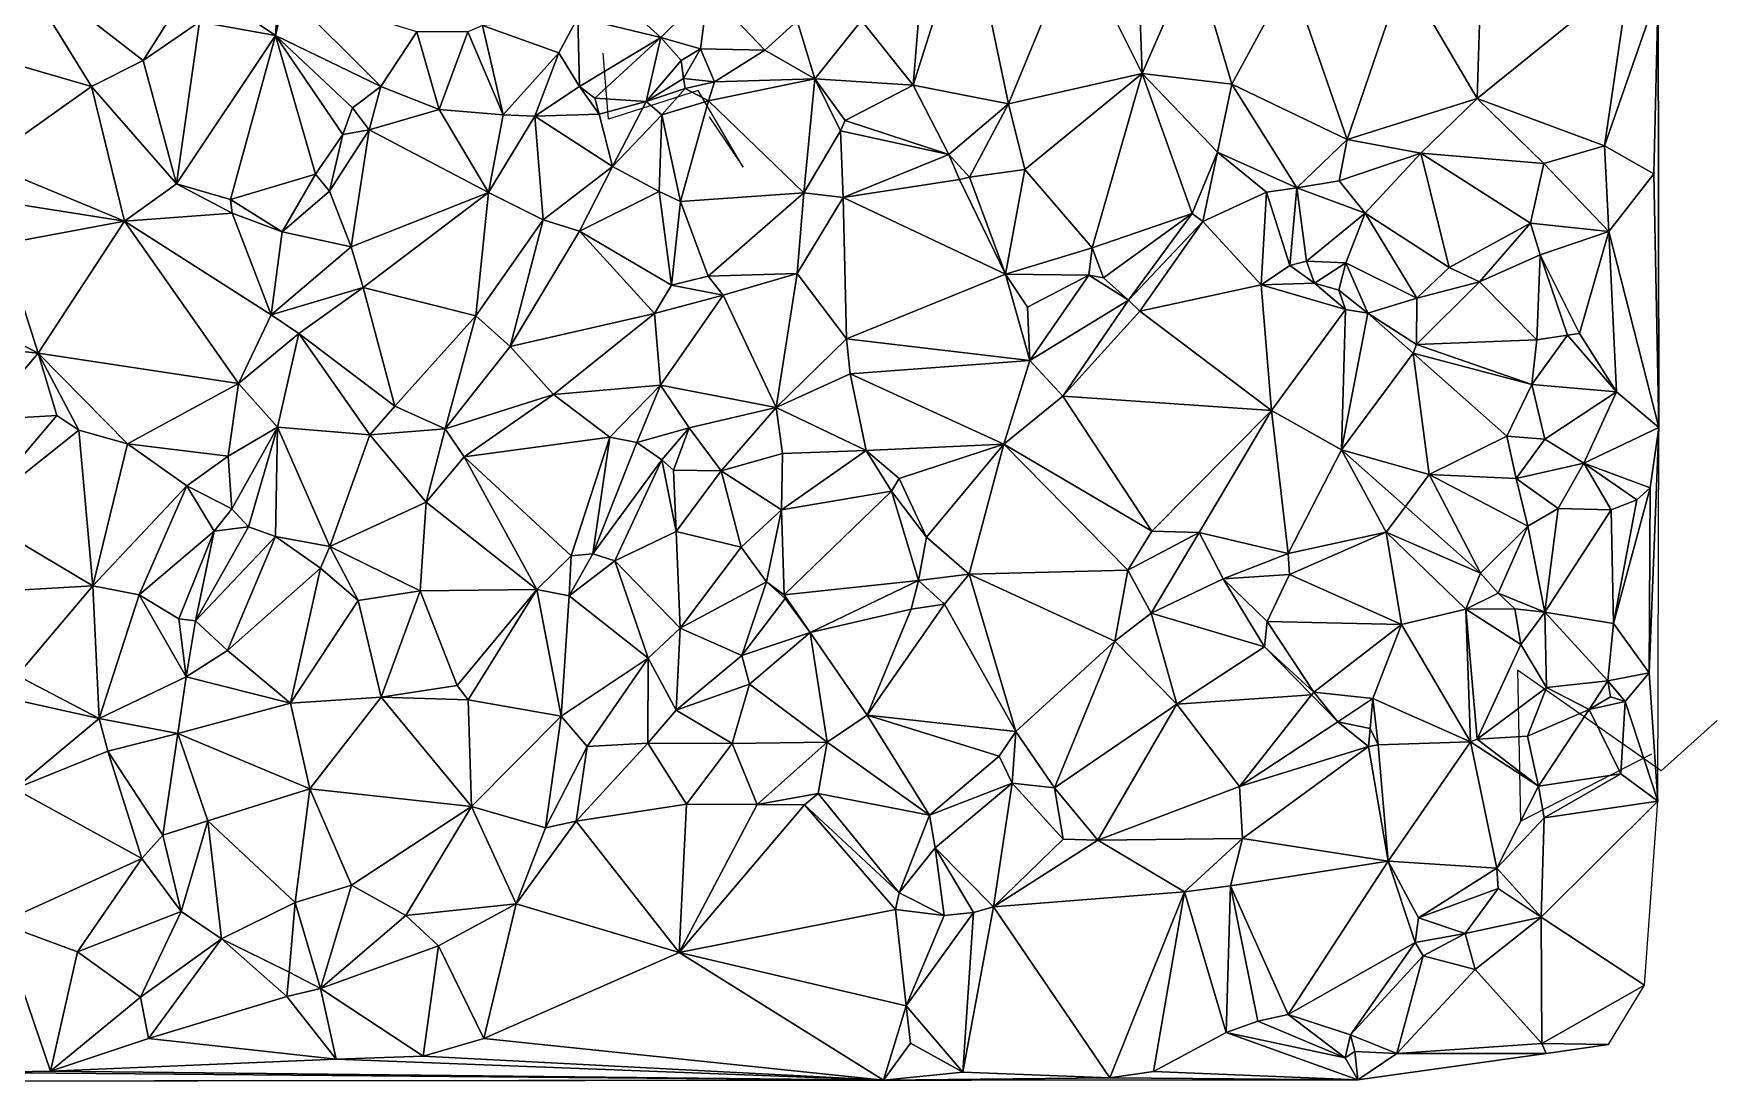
# Model space of a CAD drawing. Header units: metres. Extents: x -15.8 to 15.5, y -15 to 15.
# Drawn here: x -0.67 to 15.55, y -14.99 to -4.9 of the extents above; entities that cross this region are included whole.
import ezdxf

# ---------------------------------------------------------------- set-up
doc = ezdxf.new("R2010")
doc.units = ezdxf.units.M
doc.layers.add('CRACKS', color=1, linetype='Continuous')
doc.layers.add('STREET_MESH', color=7, linetype='Continuous')

msp = doc.modelspace()

# ---------------------------------------------------------------- linework, layer by layer
at = {"layer": 'CRACKS'}
for points in [[(5.834, -5.7, 0.1), (6.162, -6.187, 0.1), (5.729, -5.447, 0.1), (4.867, -5.725, 0.1), (4.815, -5.087, 0.1)], [(15.546, -11.516, 0.1), (15.005, -12.002, 0.1), (13.621, -11.033, 0.1), (13.649, -12.486, 0.1), (14.915, -11.838, 0.1)]]:
    msp.add_polyline3d(points, dxfattribs=at)
at = {"layer": 'STREET_MESH'}
for points in [[(14.958, 12.762), (14.977, -4.495), (14.982, -8.693)], [(7.799, -5.395), (8.329, -3.722), (7.924, -3.854)], [(8.718, -5.576), (8.329, -3.722), (7.799, -5.395)], [(8.329, -3.722), (8.718, -5.576), (9.366, -4.004)], [(7.304, -4.774), (7.799, -5.395), (7.924, -3.854)], [(8.718, -5.576), (10.006, -5.283), (9.366, -4.004)], [(10.006, -5.283), (9.959, -3.97), (9.366, -4.004)], [(9.959, -3.97), (10.006, -5.283), (10.504, -4.142)], [(-0.865, -4.19), (-1.012, -5.148), (-0.115, -5.41)], [(0.385, -5.16), (-0.865, -4.19), (-0.115, -5.41)], [(0.385, -5.16), (0.695, -4.667), (-0.865, -4.19)], [(10.006, -5.283), (10.869, -5.385), (10.504, -4.142)], [(10.504, -4.142), (10.869, -5.385), (11.435, -4.344)], [(4.628, -4.261), (4.569, -4.745), (5.37, -4.937)], [(4.628, -4.261), (5.37, -4.937), (5.826, -4.485)], [(10.869, -5.385), (11.982, -5.921), (11.435, -4.344)], [(11.982, -5.921), (12.526, -4.319), (11.435, -4.344)], [(12.526, -4.319), (11.982, -5.921), (13.233, -5.524)], [(13.268, -4.391), (12.526, -4.319), (13.233, -5.524)], [(14.701, -4.336), (13.233, -5.524), (14.458, -5.98)], [(14.701, -4.336), (13.268, -4.391), (13.233, -5.524)], [(14.977, -4.495), (14.701, -4.336), (14.458, -5.98)], [(1.689, -4.432), (1.225, -4.625), (1.659, -4.917)], [(1.758, -4.494), (1.689, -4.432), (1.659, -4.917)], [(2.672, -5.408), (1.758, -4.494), (1.659, -4.917)], [(3.021, -4.883), (1.758, -4.494), (2.672, -5.408)], [(5.37, -4.937), (5.753, -5.047), (5.826, -4.485)], [(5.753, -5.047), (6.373, -5.06), (5.826, -4.485)], [(6.373, -5.06), (6.682, -4.775), (5.826, -4.485)], [(14.933, -6.249), (14.977, -4.495), (14.458, -5.98)], [(14.977, -4.495), (14.933, -6.249), (14.982, -8.693)], [(0.695, -4.667), (0.385, -5.16), (0.925, -4.786)], [(1.225, -4.625), (0.925, -4.786), (1.659, -4.917)], [(0.385, -5.16), (0.705, -6.348), (0.925, -4.786)], [(0.925, -4.786), (0.705, -6.348), (1.659, -4.917)], [(3.51, -4.882), (3.851, -5.683), (3.651, -4.821)], [(4.386, -5.084), (4.569, -4.745), (3.651, -4.821)], [(3.851, -5.683), (4.386, -5.084), (3.651, -4.821)], [(4.569, -4.745), (4.386, -5.084), (4.586, -5.41)], [(5.37, -4.937), (4.569, -4.745), (4.586, -5.41)], [(6.682, -4.775), (6.373, -5.06), (6.853, -5.335)], [(7.304, -4.774), (6.682, -4.775), (6.853, -5.335)], [(7.304, -4.774), (6.853, -5.335), (7.799, -5.395)], [(0.705, -6.348), (1.226, -6.498), (1.659, -4.917)], [(1.226, -6.498), (2.042, -6.252), (1.659, -4.917)], [(2.401, -5.614), (2.672, -5.408), (1.659, -4.917)], [(2.306, -5.87), (2.401, -5.614), (1.659, -4.917)], [(2.042, -6.252), (2.306, -5.87), (1.659, -4.917)], [(3.021, -4.883), (2.672, -5.408), (3.235, -5.632)], [(3.51, -4.882), (3.021, -4.883), (3.235, -5.632)], [(3.851, -5.683), (3.51, -4.882), (3.235, -5.632)], [(4.733, -5.52), (5.37, -4.937), (4.586, -5.41)], [(4.733, -5.52), (5.229, -5.552), (5.37, -4.937)], [(5.229, -5.552), (5.566, -5.157), (5.37, -4.937)], [(5.566, -5.157), (5.753, -5.047), (5.37, -4.937)], [(-1.012, -5.148), (-1.152, -6.143), (-0.115, -5.41)], [(0.705, -6.348), (0.385, -5.16), (-0.115, -5.41)], [(4.156, -5.694), (4.386, -5.084), (3.851, -5.683)], [(4.386, -5.084), (4.156, -5.694), (4.586, -5.41)], [(5.566, -5.157), (5.229, -5.552), (5.589, -5.331)], [(5.753, -5.047), (5.566, -5.157), (5.589, -5.331)], [(5.753, -5.047), (5.589, -5.331), (5.886, -5.363)], [(6.373, -5.06), (5.753, -5.047), (5.886, -5.363)], [(6.853, -5.335), (6.373, -5.06), (5.886, -5.363)], [(5.229, -5.552), (5.604, -5.427), (5.589, -5.331)], [(5.589, -5.331), (5.604, -5.427), (5.886, -5.363)], [(5.829, -5.547), (6.853, -5.335), (5.886, -5.363)], [(5.829, -5.547), (6.747, -6.433), (6.853, -5.335)], [(6.747, -6.433), (7.099, -5.836), (6.853, -5.335)], [(6.853, -5.335), (7.145, -5.737), (7.799, -5.395)], [(7.099, -5.836), (7.145, -5.737), (6.853, -5.335)], [(10.006, -5.283), (8.718, -5.576), (8.876, -6.208)], [(9.524, -6.962), (10.006, -5.283), (8.876, -6.208)], [(9.524, -6.962), (10.487, -6.631), (10.006, -5.283)], [(10.869, -5.385), (10.006, -5.283), (10.733, -6.04)], [(10.006, -5.283), (10.487, -6.631), (10.733, -6.04)], [(-1.152, -6.143), (0.204, -6.707), (-0.115, -5.41)], [(0.204, -6.707), (0.705, -6.348), (-0.115, -5.41)], [(2.401, -5.614), (2.559, -5.827), (2.672, -5.408)], [(2.672, -5.408), (2.559, -5.827), (3.235, -5.632)], [(4.156, -5.694), (4.775, -5.676), (4.586, -5.41)], [(4.775, -5.676), (4.733, -5.52), (4.586, -5.41)], [(5.604, -5.427), (5.229, -5.552), (5.38, -5.683)], [(5.829, -5.547), (5.604, -5.427), (5.38, -5.683)], [(5.604, -5.427), (5.829, -5.547), (5.886, -5.363)], [(7.145, -5.737), (8.144, -6.064), (7.799, -5.395)], [(8.144, -6.064), (8.718, -5.576), (7.799, -5.395)], [(11.495, -6.384), (10.869, -5.385), (10.733, -6.04)], [(10.869, -5.385), (11.495, -6.384), (11.982, -5.921)], [(2.306, -5.87), (2.559, -5.827), (2.401, -5.614)], [(2.559, -5.827), (3.709, -6.429), (3.235, -5.632)], [(3.709, -6.429), (3.851, -5.683), (3.235, -5.632)], [(5.229, -5.552), (4.733, -5.52), (4.775, -5.676)], [(4.903, -6.18), (5.229, -5.552), (4.775, -5.676)], [(5.229, -5.552), (4.903, -6.18), (5.38, -5.683)], [(5.559, -6.516), (5.829, -5.547), (5.38, -5.683)], [(6.747, -6.433), (5.829, -5.547), (5.559, -6.516)], [(8.342, -6.282), (8.718, -5.576), (8.144, -6.064)], [(8.718, -5.576), (8.342, -6.282), (8.876, -6.208)], [(11.982, -5.921), (12.69, -6.052), (13.233, -5.524)], [(12.69, -6.052), (13.876, -6.152), (13.233, -5.524)], [(13.233, -5.524), (13.876, -6.152), (14.458, -5.98)], [(2.387, -6.955), (2.559, -5.827), (2.178, -6.417)], [(2.559, -5.827), (2.306, -5.87), (2.178, -6.417)], [(2.559, -5.827), (2.387, -6.955), (3.709, -6.429)], [(3.709, -6.429), (4.156, -5.694), (3.851, -5.683)], [(4.156, -5.694), (3.709, -6.429), (4.235, -6.695)], [(4.156, -5.694), (4.903, -6.18), (4.775, -5.676)], [(4.903, -6.18), (4.156, -5.694), (4.235, -6.695)], [(4.903, -6.18), (5.354, -6.419), (5.38, -5.683)], [(5.354, -6.419), (5.559, -6.516), (5.38, -5.683)], [(7.099, -5.836), (6.747, -6.433), (7.126, -6.477)], [(7.145, -5.737), (7.099, -5.836), (8.144, -6.064)], [(8.144, -6.064), (7.099, -5.836), (7.126, -6.477)], [(2.306, -5.87), (2.042, -6.252), (2.178, -6.417)], [(11.495, -6.384), (11.902, -6.317), (11.982, -5.921)], [(11.902, -6.317), (12.69, -6.052), (11.982, -5.921)], [(13.876, -6.152), (14.5, -6.806), (14.458, -5.98)], [(14.5, -6.806), (14.933, -6.249), (14.458, -5.98)], [(0.204, -6.707), (-1.152, -6.143), (-1.123, -6.497)], [(8.248, -6.305), (8.144, -6.064), (7.126, -6.477)], [(8.248, -6.305), (8.342, -6.282), (8.144, -6.064)], [(10.487, -6.631), (10.59, -6.711), (10.733, -6.04)], [(10.59, -6.711), (11.202, -6.426), (10.733, -6.04)], [(11.202, -6.426), (11.495, -6.384), (10.733, -6.04)], [(12.69, -6.052), (11.902, -6.317), (12.153, -6.63)], [(12.962, -7.154), (12.69, -6.052), (12.153, -6.63)], [(13.876, -6.152), (12.69, -6.052), (13.747, -6.725)], [(12.69, -6.052), (12.962, -7.154), (13.747, -6.725)], [(14.5, -6.806), (13.876, -6.152), (13.747, -6.725)], [(1.721, -6.81), (2.042, -6.252), (1.226, -6.498)], [(2.178, -6.417), (2.042, -6.252), (1.721, -6.81)], [(4.585, -6.801), (4.903, -6.18), (4.235, -6.695)], [(4.903, -6.18), (4.585, -6.801), (5.354, -6.419)], [(8.691, -7.218), (8.248, -6.305), (7.126, -6.477)], [(8.342, -6.282), (8.248, -6.305), (8.691, -7.218)], [(8.342, -6.282), (8.691, -7.218), (8.876, -6.208)], [(8.691, -7.218), (9.524, -6.962), (8.876, -6.208)], [(11.902, -6.317), (11.495, -6.384), (12.153, -6.63)], [(14.933, -6.249), (14.5, -6.806), (14.982, -8.693)], [(0.705, -6.348), (0.204, -6.707), (1.242, -6.629)], [(1.226, -6.498), (0.705, -6.348), (1.242, -6.629)], [(2.387, -6.955), (2.178, -6.417), (1.721, -6.81)], [(2.387, -6.955), (2.503, -7.345), (3.709, -6.429)], [(3.709, -6.429), (2.503, -7.345), (3.587, -7.619)], [(4.235, -6.695), (3.709, -6.429), (3.587, -7.619)], [(4.585, -6.801), (5.474, -7.324), (5.354, -6.419)], [(5.354, -6.419), (5.474, -7.324), (5.559, -6.516)], [(5.825, -7.236), (6.747, -6.433), (5.559, -6.516)], [(6.747, -6.433), (5.825, -7.236), (6.682, -7.21)], [(6.747, -6.433), (6.682, -7.21), (7.126, -6.477)], [(6.682, -7.21), (7.158, -7.839), (7.126, -6.477)], [(7.158, -7.839), (8.691, -7.218), (7.126, -6.477)], [(11.202, -6.426), (10.59, -6.711), (11.152, -7.319)], [(11.429, -7.134), (11.202, -6.426), (11.152, -7.319)], [(11.429, -7.134), (11.495, -6.384), (11.202, -6.426)], [(11.495, -6.384), (11.429, -7.134), (11.59, -7.091)], [(11.495, -6.384), (11.59, -7.091), (12.153, -6.63)], [(-0.961, -6.925), (0.204, -6.707), (-1.123, -6.497)], [(0.204, -6.707), (1.616, -7.607), (1.242, -6.629)], [(1.721, -6.81), (1.226, -6.498), (1.242, -6.629)], [(1.616, -7.607), (1.721, -6.81), (1.242, -6.629)], [(5.474, -7.324), (5.825, -7.236), (5.559, -6.516)], [(9.633, -7.253), (10.487, -6.631), (9.524, -6.962)], [(10.487, -6.631), (9.633, -7.253), (9.873, -7.466)], [(10.59, -6.711), (10.487, -6.631), (9.873, -7.466)], [(11.59, -7.091), (11.969, -7.109), (12.153, -6.63)], [(11.969, -7.109), (12.653, -7.449), (12.153, -6.63)], [(12.653, -7.449), (12.962, -7.154), (12.153, -6.63)], [(0.204, -6.707), (-0.961, -6.925), (-0.628, -7.977)], [(1.301, -8.269), (0.204, -6.707), (-0.628, -7.977)], [(1.301, -8.269), (1.616, -7.607), (0.204, -6.707)], [(1.616, -7.607), (2.387, -6.955), (1.721, -6.81)], [(3.919, -7.913), (4.235, -6.695), (3.587, -7.619)], [(4.585, -6.801), (4.235, -6.695), (3.919, -7.913)], [(4.585, -6.801), (3.919, -7.913), (5.31, -7.597)], [(5.474, -7.324), (4.585, -6.801), (5.31, -7.597)], [(10.59, -6.711), (9.873, -7.466), (9.985, -7.572)], [(11.152, -7.319), (10.59, -6.711), (9.985, -7.572)], [(12.962, -7.154), (13.256, -7.292), (13.747, -6.725)], [(13.256, -7.292), (13.839, -7.03), (13.747, -6.725)], [(13.839, -7.03), (14.5, -6.806), (13.747, -6.725)], [(14.5, -6.806), (13.839, -7.03), (14.22, -7.789)], [(14.575, -8.351), (14.5, -6.806), (14.22, -7.789)], [(14.5, -6.806), (14.575, -8.351), (14.982, -8.693)], [(-0.628, -7.977), (-0.961, -6.925), (-1.506, -7.527)], [(2.387, -6.955), (1.616, -7.607), (2.503, -7.345)], [(9.491, -7.226), (9.524, -6.962), (8.691, -7.218)], [(9.633, -7.253), (9.524, -6.962), (9.491, -7.226)], [(11.666, -7.304), (11.429, -7.134), (11.152, -7.319)], [(11.429, -7.134), (11.666, -7.304), (11.59, -7.091)], [(11.666, -7.304), (11.969, -7.109), (11.59, -7.091)], [(11.969, -7.109), (11.666, -7.304), (11.9, -7.372)], [(12.18, -7.592), (11.969, -7.109), (11.9, -7.372)], [(12.653, -7.449), (11.969, -7.109), (12.18, -7.592)], [(13.808, -7.85), (13.839, -7.03), (13.256, -7.292)], [(14.102, -7.806), (13.839, -7.03), (13.808, -7.85)], [(13.839, -7.03), (14.102, -7.806), (14.22, -7.789)], [(5.825, -7.236), (5.474, -7.324), (5.969, -7.419)], [(5.825, -7.236), (5.969, -7.419), (6.682, -7.21)], [(5.969, -7.419), (6.482, -8.5), (6.682, -7.21)], [(6.482, -8.5), (7.158, -7.839), (6.682, -7.21)], [(7.158, -7.839), (8.923, -8.049), (8.691, -7.218)], [(8.9, -7.536), (9.491, -7.226), (8.691, -7.218)], [(8.923, -8.049), (8.9, -7.536), (8.691, -7.218)], [(8.923, -8.049), (9.491, -7.226), (8.9, -7.536)], [(8.923, -8.049), (9.873, -7.466), (9.491, -7.226)], [(9.873, -7.466), (9.633, -7.253), (9.491, -7.226)], [(13.808, -7.85), (13.256, -7.292), (12.647, -7.893)], [(13.256, -7.292), (12.653, -7.449), (12.647, -7.893)], [(12.962, -7.154), (12.653, -7.449), (13.256, -7.292)], [(1.616, -7.607), (1.884, -7.787), (2.503, -7.345)], [(1.884, -7.787), (2.806, -8.489), (2.503, -7.345)], [(2.503, -7.345), (2.806, -8.489), (3.587, -7.619)], [(5.969, -7.419), (5.474, -7.324), (5.31, -7.597)], [(5.365, -8.287), (5.969, -7.419), (5.31, -7.597)], [(5.969, -7.419), (5.365, -8.287), (6.482, -8.5)], [(11.251, -8.529), (11.152, -7.319), (9.985, -7.572)], [(11.964, -7.558), (11.666, -7.304), (11.152, -7.319)], [(11.251, -8.529), (11.964, -7.558), (11.152, -7.319)], [(11.666, -7.304), (11.964, -7.558), (11.9, -7.372)], [(11.964, -7.558), (12.18, -7.592), (11.9, -7.372)], [(12.653, -7.449), (12.18, -7.592), (12.647, -7.893)], [(-1.717, -7.862), (-0.628, -7.977), (-1.506, -7.527)], [(1.884, -7.787), (1.616, -7.607), (1.301, -8.269)], [(2.806, -8.489), (3.292, -8.706), (3.587, -7.619)], [(3.292, -8.706), (3.919, -7.913), (3.587, -7.619)], [(3.919, -7.913), (4.336, -8.376), (5.31, -7.597)], [(4.336, -8.376), (5.365, -8.287), (5.31, -7.597)], [(9.873, -7.466), (8.923, -8.049), (9.243, -8.392)], [(9.873, -7.466), (9.243, -8.392), (9.985, -7.572)], [(9.243, -8.392), (11.251, -8.529), (9.985, -7.572)], [(11.251, -8.529), (11.926, -8.908), (11.964, -7.558)], [(11.926, -8.908), (12.18, -7.592), (11.964, -7.558)], [(12.18, -7.592), (11.926, -8.908), (12.615, -7.979)], [(12.18, -7.592), (12.615, -7.979), (12.647, -7.893)], [(-1.717, -7.862), (-1.174, -8.62), (-0.628, -7.977)], [(1.884, -7.787), (1.301, -8.269), (1.677, -8.691)], [(1.884, -7.787), (1.677, -8.691), (2.566, -8.764)], [(2.806, -8.489), (1.884, -7.787), (2.566, -8.764)], [(3.919, -7.913), (3.292, -8.706), (4.336, -8.376)], [(7.193, -8.178), (7.158, -7.839), (6.482, -8.5)], [(7.193, -8.178), (8.923, -8.049), (7.158, -7.839)], [(12.647, -7.893), (12.615, -7.979), (13.758, -8.28)], [(13.808, -7.85), (12.647, -7.893), (13.758, -8.28)], [(14.102, -7.806), (13.808, -7.85), (13.758, -8.28)], [(14.575, -8.351), (14.102, -7.806), (13.758, -8.28)], [(14.102, -7.806), (14.575, -8.351), (14.22, -7.789)], [(-1.174, -8.62), (-0.447, -8.579), (-0.628, -7.977)], [(1.301, -8.269), (-0.628, -7.977), (0.232, -8.852)], [(-0.628, -7.977), (-0.237, -8.719), (0.232, -8.852)], [(-0.447, -8.579), (-0.237, -8.719), (-0.628, -7.977)], [(8.923, -8.049), (7.193, -8.178), (8.675, -8.856)], [(9.243, -8.392), (8.923, -8.049), (8.675, -8.856)], [(12.615, -7.979), (11.926, -8.908), (12.77, -9.146)], [(12.615, -7.979), (13.518, -8.779), (13.758, -8.28)], [(13.518, -8.779), (12.615, -7.979), (12.77, -9.146)], [(1.201, -8.97), (1.301, -8.269), (0.232, -8.852)], [(1.677, -8.691), (1.301, -8.269), (1.201, -8.97)], [(7.193, -8.178), (6.482, -8.5), (7.348, -8.917)], [(8.675, -8.856), (7.193, -8.178), (7.348, -8.917)], [(4.336, -8.376), (3.292, -8.706), (3.476, -8.975)], [(4.877, -8.788), (4.336, -8.376), (3.476, -8.975)], [(5.365, -8.287), (4.336, -8.376), (4.877, -8.788)], [(5.137, -8.837), (5.365, -8.287), (4.877, -8.788)], [(5.137, -8.837), (5.641, -8.696), (5.365, -8.287)], [(5.365, -8.287), (5.641, -8.696), (6.482, -8.5)], [(10.098, -9.693), (9.243, -8.392), (8.675, -8.856)], [(10.098, -9.693), (11.251, -8.529), (9.243, -8.392)], [(13.518, -8.779), (13.886, -8.807), (13.758, -8.28)], [(13.886, -8.807), (14.575, -8.351), (13.758, -8.28)], [(14.575, -8.351), (13.886, -8.807), (14.26, -9.037)], [(14.575, -8.351), (14.26, -9.037), (14.982, -8.693)], [(-0.447, -8.579), (-1.174, -8.62), (-1.258, -9.532)], [(-0.237, -8.719), (-0.447, -8.579), (-1.258, -9.532)], [(3.292, -8.706), (2.806, -8.489), (2.566, -8.764)], [(5.641, -8.696), (5.952, -9.111), (6.482, -8.5)], [(5.952, -9.111), (6.542, -8.946), (6.482, -8.5)], [(6.482, -8.5), (6.542, -8.946), (7.348, -8.917)], [(11.251, -8.529), (10.098, -9.693), (10.555, -9.706)], [(11.413, -9.907), (11.251, -8.529), (10.555, -9.706)], [(11.926, -8.908), (11.251, -8.529), (11.413, -9.907)], [(-0.237, -8.719), (-1.258, -9.532), (-0.101, -10.22)], [(-0.237, -8.719), (-0.101, -10.22), (0.232, -8.852)], [(1.239, -9.479), (1.677, -8.691), (1.201, -8.97)], [(1.677, -8.691), (1.239, -9.479), (1.398, -9.652)], [(1.677, -8.691), (1.398, -9.652), (1.657, -9.745)], [(1.677, -8.691), (1.657, -9.745), (2.182, -9.841)], [(2.566, -8.764), (1.677, -8.691), (2.182, -9.841)], [(3.11, -9.412), (3.292, -8.706), (2.566, -8.764)], [(3.292, -8.706), (3.11, -9.412), (3.476, -8.975)], [(5.378, -9.006), (5.641, -8.696), (5.137, -8.837)], [(5.641, -8.696), (5.378, -9.006), (5.491, -9.104)], [(5.641, -8.696), (5.491, -9.104), (5.952, -9.111)], [(14.26, -9.037), (14.899, -9.274), (14.982, -8.693)], [(14.888, -11.056), (14.972, -12.293), (14.982, -8.693)], [(14.899, -9.274), (14.888, -11.056), (14.982, -8.693)], [(-0.101, -10.22), (0.805, -9.256), (0.232, -8.852)], [(0.805, -9.256), (1.201, -8.97), (0.232, -8.852)], [(3.11, -9.412), (2.566, -8.764), (2.182, -9.841)], [(4.505, -9.929), (4.877, -8.788), (3.476, -8.975)], [(4.505, -9.929), (4.716, -9.911), (4.877, -8.788)], [(4.716, -9.911), (5.137, -8.837), (4.877, -8.788)], [(4.716, -9.911), (5.378, -9.006), (5.137, -8.837)], [(6.531, -9.487), (7.592, -9.307), (7.348, -8.917)], [(6.542, -8.946), (6.531, -9.487), (7.348, -8.917)], [(7.666, -9.184), (8.675, -8.856), (7.348, -8.917)], [(7.592, -9.307), (7.666, -9.184), (7.348, -8.917)], [(7.666, -9.184), (7.93, -9.751), (8.675, -8.856)], [(8.675, -8.856), (7.93, -9.751), (8.341, -10.108)], [(9.867, -10.069), (8.675, -8.856), (8.341, -10.108)], [(9.867, -10.069), (10.098, -9.693), (8.675, -8.856)], [(11.926, -8.908), (11.413, -9.907), (12.356, -9.701)], [(11.926, -8.908), (12.542, -9.454), (12.77, -9.146)], [(12.542, -9.454), (11.926, -8.908), (12.356, -9.701)], [(13.518, -8.779), (12.77, -9.146), (13.607, -9.184)], [(13.886, -8.807), (13.518, -8.779), (13.607, -9.184)], [(14.26, -9.037), (13.886, -8.807), (13.607, -9.184)], [(0.805, -9.256), (1.239, -9.479), (1.201, -8.97)], [(3.11, -9.412), (4.176, -10.256), (3.476, -8.975)], [(4.176, -10.256), (4.505, -9.929), (3.476, -8.975)], [(5.378, -9.006), (4.716, -9.911), (4.927, -9.977)], [(5.378, -9.006), (4.927, -9.977), (5.517, -9.697)], [(5.491, -9.104), (5.378, -9.006), (5.517, -9.697)], [(6.542, -8.946), (5.952, -9.111), (6.531, -9.487)], [(14.014, -9.473), (14.26, -9.037), (13.607, -9.184)], [(14.26, -9.037), (14.014, -9.473), (14.523, -9.486)], [(14.772, -9.392), (14.26, -9.037), (14.523, -9.486)], [(14.26, -9.037), (14.772, -9.392), (14.899, -9.274)], [(5.952, -9.111), (5.491, -9.104), (5.517, -9.697)], [(6.142, -9.847), (5.952, -9.111), (5.517, -9.697)], [(6.531, -9.487), (5.952, -9.111), (6.142, -9.847)], [(7.93, -9.751), (7.666, -9.184), (7.592, -9.307)], [(12.542, -9.454), (13.265, -10.096), (12.77, -9.146)], [(12.77, -9.146), (13.72, -9.644), (13.607, -9.184)], [(13.265, -10.096), (13.72, -9.644), (12.77, -9.146)], [(13.72, -9.644), (14.014, -9.473), (13.607, -9.184)], [(0.345, -10.305), (0.805, -9.256), (-0.101, -10.22)], [(0.805, -9.256), (0.345, -10.305), (1.067, -9.692)], [(1.239, -9.479), (0.805, -9.256), (1.067, -9.692)], [(6.558, -10.307), (7.592, -9.307), (6.531, -9.487)], [(7.592, -9.307), (6.558, -10.307), (7.85, -10.168)], [(7.93, -9.751), (7.592, -9.307), (7.85, -10.168)], [(14.772, -9.392), (14.523, -9.486), (14.547, -10.583)], [(14.899, -9.274), (14.772, -9.392), (14.547, -10.583)], [(14.888, -11.056), (14.899, -9.274), (14.547, -10.583)], [(-0.101, -10.22), (-1.258, -9.532), (-1.5, -10.299)], [(1.398, -9.652), (1.239, -9.479), (1.067, -9.692)], [(3.052, -10.266), (3.11, -9.412), (2.182, -9.841)], [(3.11, -9.412), (3.052, -10.266), (4.176, -10.256)], [(6.388, -10.18), (6.531, -9.487), (6.142, -9.847)], [(6.388, -10.18), (6.558, -10.307), (6.531, -9.487)], [(13.265, -10.096), (12.542, -9.454), (12.356, -9.701)], [(13.72, -9.644), (13.883, -10.472), (14.014, -9.473)], [(14.014, -9.473), (13.883, -10.472), (14.523, -9.486)], [(14.523, -9.486), (13.883, -10.472), (14.547, -10.583)], [(0.345, -10.305), (0.728, -10.538), (1.067, -9.692)], [(0.728, -10.538), (0.889, -10.557), (1.067, -9.692)], [(0.889, -10.557), (1.398, -9.652), (1.067, -9.692)], [(1.398, -9.652), (0.889, -10.557), (1.657, -9.745)], [(4.927, -9.977), (5.555, -10.628), (5.517, -9.697)], [(5.555, -10.628), (6.142, -9.847), (5.517, -9.697)], [(10.555, -9.706), (10.098, -9.693), (9.867, -10.069)], [(10.555, -9.706), (9.867, -10.069), (10.094, -10.481)], [(10.786, -10.153), (10.555, -9.706), (10.094, -10.481)], [(10.786, -10.153), (11.413, -9.907), (10.555, -9.706)], [(11.413, -9.907), (11.426, -10.109), (12.356, -9.701)], [(11.426, -10.109), (12.503, -10.591), (12.356, -9.701)], [(12.503, -10.591), (13.124, -10.445), (12.356, -9.701)], [(13.124, -10.445), (13.265, -10.096), (12.356, -9.701)], [(13.265, -10.096), (13.434, -10.29), (13.72, -9.644)], [(13.434, -10.29), (13.883, -10.472), (13.72, -9.644)], [(1.657, -9.745), (0.889, -10.557), (1.195, -10.842)], [(2.092, -10.05), (1.657, -9.745), (1.195, -10.842)], [(1.657, -9.745), (2.092, -10.05), (2.182, -9.841)], [(2.092, -10.05), (2.455, -10.36), (2.182, -9.841)], [(2.455, -10.36), (3.052, -10.266), (2.182, -9.841)], [(5.555, -10.628), (6.388, -10.18), (6.142, -9.847)], [(7.93, -9.751), (7.85, -10.168), (8.341, -10.108)], [(1.804, -11.348), (2.092, -10.05), (1.195, -10.842)], [(2.092, -10.05), (1.804, -11.348), (2.455, -10.36)], [(4.488, -10.314), (4.505, -9.929), (4.176, -10.256)], [(4.716, -9.911), (4.488, -10.314), (4.927, -9.977)], [(4.488, -10.314), (4.716, -9.911), (4.505, -9.929)], [(4.488, -10.314), (5.249, -10.916), (4.927, -9.977)], [(5.249, -10.916), (5.555, -10.628), (4.927, -9.977)], [(10.786, -10.153), (11.426, -10.109), (11.413, -9.907)], [(6.388, -10.18), (5.555, -10.628), (6.15, -10.891)], [(6.568, -10.342), (6.388, -10.18), (6.15, -10.891)], [(6.558, -10.307), (6.388, -10.18), (6.568, -10.342)], [(6.558, -10.307), (6.807, -10.669), (7.85, -10.168)], [(6.807, -10.669), (7.782, -10.444), (7.85, -10.168)], [(7.782, -10.444), (8.102, -10.396), (7.85, -10.168)], [(7.85, -10.168), (8.102, -10.396), (8.341, -10.108)], [(8.102, -10.396), (8.79, -11.622), (8.341, -10.108)], [(9.742, -10.753), (9.867, -10.069), (8.341, -10.108)], [(8.79, -11.622), (9.742, -10.753), (8.341, -10.108)], [(9.867, -10.069), (9.742, -10.753), (10.094, -10.481)], [(11.183, -10.807), (10.786, -10.153), (10.094, -10.481)], [(11.426, -10.109), (10.786, -10.153), (11.21, -10.562)], [(10.786, -10.153), (11.183, -10.807), (11.21, -10.562)], [(12.503, -10.591), (11.426, -10.109), (11.21, -10.562)], [(13.434, -10.29), (13.265, -10.096), (13.124, -10.445)], [(-0.831, -11.084), (-0.101, -10.22), (-1.5, -10.299)], [(-0.831, -11.084), (-0.039, -11.498), (-0.101, -10.22)], [(-0.039, -11.498), (0.345, -10.305), (-0.101, -10.22)], [(-0.039, -11.498), (0.796, -11.095), (0.345, -10.305)], [(0.345, -10.305), (0.796, -11.095), (0.728, -10.538)], [(2.455, -10.36), (1.804, -11.348), (2.676, -11.291)], [(3.052, -10.266), (2.455, -10.36), (2.676, -11.291)], [(3.409, -11.178), (3.052, -10.266), (2.676, -11.291)], [(4.176, -10.256), (3.052, -10.266), (3.409, -11.178)], [(3.514, -11.317), (4.176, -10.256), (3.409, -11.178)], [(4.411, -11.475), (4.176, -10.256), (3.514, -11.317)], [(4.411, -11.475), (4.488, -10.314), (4.176, -10.256)], [(4.488, -10.314), (4.411, -11.475), (5.249, -10.916)], [(6.807, -10.669), (6.568, -10.342), (6.15, -10.891)], [(6.807, -10.669), (6.558, -10.307), (6.568, -10.342)], [(13.596, -10.442), (13.434, -10.29), (13.124, -10.445)], [(13.434, -10.29), (13.596, -10.442), (13.883, -10.472)], [(0.796, -11.095), (0.889, -10.557), (0.728, -10.538)], [(7.782, -10.444), (6.807, -10.669), (7.357, -11.465)], [(8.102, -10.396), (7.782, -10.444), (7.357, -11.465)], [(8.79, -11.622), (8.102, -10.396), (7.357, -11.465)], [(9.742, -10.753), (10.341, -11.358), (10.094, -10.481)], [(10.341, -11.358), (11.183, -10.807), (10.094, -10.481)], [(13.124, -10.445), (12.503, -10.591), (13.169, -11.721)], [(13.653, -10.785), (13.596, -10.442), (13.124, -10.445)], [(13.232, -11.698), (13.124, -10.445), (13.169, -11.721)], [(13.232, -11.698), (13.653, -10.785), (13.124, -10.445)], [(13.883, -10.472), (13.596, -10.442), (13.653, -10.785)], [(13.9, -11.199), (13.883, -10.472), (13.653, -10.785)], [(13.883, -10.472), (14.491, -11.135), (14.547, -10.583)], [(13.883, -10.472), (13.9, -11.199), (14.491, -11.135)], [(0.889, -10.557), (0.796, -11.095), (1.195, -10.842)], [(5.555, -10.628), (5.249, -10.916), (5.516, -11.418)], [(6.15, -10.891), (5.555, -10.628), (5.516, -11.418)], [(6.223, -11.168), (6.807, -10.669), (6.15, -10.891)], [(6.972, -11.725), (6.807, -10.669), (6.223, -11.168)], [(6.807, -10.669), (6.972, -11.725), (7.357, -11.465)], [(11.183, -10.807), (11.66, -11.244), (11.21, -10.562)], [(11.66, -11.244), (12.503, -10.591), (11.21, -10.562)], [(11.66, -11.244), (12.227, -11.306), (12.503, -10.591)], [(12.503, -10.591), (12.227, -11.306), (13.169, -11.721)], [(14.491, -11.135), (14.888, -11.056), (14.547, -10.583)], [(0.796, -11.095), (1.804, -11.348), (1.195, -10.842)], [(8.79, -11.622), (9.16, -12.166), (9.742, -10.753)], [(9.16, -12.166), (10.341, -11.358), (9.742, -10.753)], [(11.637, -11.27), (11.183, -10.807), (10.341, -11.358)], [(11.637, -11.27), (11.66, -11.244), (11.183, -10.807)], [(13.232, -11.698), (13.9, -11.199), (13.653, -10.785)], [(5.249, -10.916), (4.411, -11.475), (4.659, -11.767)], [(5.243, -11.734), (5.249, -10.916), (4.659, -11.767)], [(5.249, -10.916), (5.243, -11.734), (5.516, -11.418)], [(6.223, -11.168), (6.15, -10.891), (5.516, -11.418)], [(-0.039, -11.498), (-0.831, -11.084), (-1.009, -11.282)], [(0.796, -11.095), (-0.039, -11.498), (0.718, -11.643)], [(0.796, -11.095), (0.718, -11.643), (1.804, -11.348)], [(3.514, -11.317), (3.409, -11.178), (2.676, -11.291)], [(6.058, -11.738), (6.223, -11.168), (5.516, -11.418)], [(6.972, -11.725), (6.223, -11.168), (6.058, -11.738)], [(14.491, -11.135), (13.9, -11.199), (14.312, -11.411)], [(14.517, -11.287), (14.491, -11.135), (14.312, -11.411)], [(14.888, -11.056), (14.491, -11.135), (14.657, -11.335)], [(14.491, -11.135), (14.517, -11.287), (14.657, -11.335)], [(14.888, -11.056), (14.657, -11.335), (14.972, -12.293)], [(-0.039, -11.498), (-1.009, -11.282), (-0.852, -12.174)], [(1.804, -11.348), (0.718, -11.643), (1.988, -12.175)], [(1.804, -11.348), (1.988, -12.175), (2.676, -11.291)], [(2.676, -11.291), (1.988, -12.175), (3.547, -12.344)], [(3.514, -11.317), (2.676, -11.291), (3.547, -12.344)], [(4.411, -11.475), (3.514, -11.317), (3.547, -12.344)], [(11.637, -11.27), (10.341, -11.358), (10.943, -12.153)], [(11.892, -11.529), (11.637, -11.27), (10.943, -12.153)], [(11.637, -11.27), (11.892, -11.529), (11.66, -11.244)], [(11.892, -11.529), (12.227, -11.306), (11.66, -11.244)], [(11.892, -11.529), (12.201, -11.593), (12.227, -11.306)], [(12.227, -11.306), (12.201, -11.593), (12.279, -11.751)], [(12.227, -11.306), (12.279, -11.751), (13.169, -11.721)], [(13.9, -11.199), (13.232, -11.698), (13.717, -11.666)], [(14.312, -11.411), (13.9, -11.199), (13.717, -11.666)], [(14.517, -11.287), (14.312, -11.411), (14.657, -11.335)], [(14.657, -11.335), (14.312, -11.411), (14.617, -12.029)], [(14.972, -12.293), (14.657, -11.335), (14.617, -12.029)], [(-0.039, -11.498), (-0.852, -12.174), (0.042, -11.811)], [(0.718, -11.643), (-0.039, -11.498), (0.042, -11.811)], [(4.259, -12.552), (4.411, -11.475), (3.547, -12.344)], [(4.659, -11.767), (4.411, -11.475), (4.259, -12.552)], [(5.243, -11.734), (6.058, -11.738), (5.516, -11.418)], [(6.972, -11.725), (7.958, -12.43), (7.357, -11.465)], [(8.79, -11.622), (7.357, -11.465), (8.63, -11.86)], [(7.357, -11.465), (7.958, -12.43), (8.63, -11.86)], [(10.341, -11.358), (9.16, -12.166), (9.579, -12.67)], [(10.943, -12.153), (10.341, -11.358), (9.579, -12.67)], [(13.823, -12.148), (14.312, -11.411), (13.717, -11.666)], [(14.312, -11.411), (13.823, -12.148), (14.617, -12.029)], [(0.574, -12.62), (0.718, -11.643), (0.042, -11.811)], [(1.006, -12.484), (0.718, -11.643), (0.574, -12.62)], [(0.718, -11.643), (1.006, -12.484), (1.988, -12.175)], [(8.754, -12.119), (8.79, -11.622), (8.63, -11.86)], [(8.79, -11.622), (8.754, -12.119), (9.16, -12.166)], [(12.186, -11.767), (11.892, -11.529), (10.943, -12.153)], [(12.201, -11.593), (11.892, -11.529), (12.186, -11.767)], [(12.201, -11.593), (12.186, -11.767), (12.279, -11.751)], [(13.232, -11.698), (13.823, -12.148), (13.717, -11.666)], [(-0.852, -12.174), (0.369, -12.845), (0.042, -11.811)], [(0.369, -12.845), (0.574, -12.62), (0.042, -11.811)], [(4.659, -11.767), (4.259, -12.552), (4.555, -12.487)], [(5.618, -12.322), (5.243, -11.734), (4.555, -12.487)], [(5.243, -11.734), (4.659, -11.767), (4.555, -12.487)], [(5.243, -11.734), (5.618, -12.322), (6.058, -11.738)], [(5.618, -12.322), (6.299, -12.325), (6.058, -11.738)], [(6.299, -12.325), (6.972, -11.725), (6.058, -11.738)], [(6.299, -12.325), (6.886, -12.22), (6.972, -11.725)], [(6.972, -11.725), (6.886, -12.22), (7.958, -12.43)], [(12.186, -11.767), (10.943, -12.153), (10.971, -12.652)], [(12.375, -12.873), (12.186, -11.767), (10.971, -12.652)], [(12.186, -11.767), (12.375, -12.873), (12.279, -11.751)], [(12.279, -11.751), (12.375, -12.873), (13.169, -11.721)], [(12.375, -12.873), (13.421, -12.938), (13.169, -11.721)], [(13.823, -12.148), (13.232, -11.698), (13.169, -11.721)], [(13.421, -12.938), (13.823, -12.148), (13.169, -11.721)], [(7.958, -12.43), (8.754, -12.119), (8.63, -11.86)], [(8.754, -12.119), (7.958, -12.43), (8.012, -12.744)], [(8.754, -12.119), (8.012, -12.744), (8.574, -13.311)], [(9.245, -12.659), (8.754, -12.119), (8.574, -13.311)], [(8.754, -12.119), (9.245, -12.659), (9.16, -12.166)], [(10.971, -12.652), (10.943, -12.153), (9.579, -12.67)], [(13.878, -12.453), (13.823, -12.148), (13.421, -12.938)], [(13.823, -12.148), (13.878, -12.453), (14.617, -12.029)], [(13.878, -12.453), (14.972, -12.293), (14.617, -12.029)], [(-0.998, -13.47), (0.369, -12.845), (-0.852, -12.174)], [(1.988, -12.175), (1.006, -12.484), (1.849, -13.269)], [(2.389, -13.102), (1.988, -12.175), (1.849, -13.269)], [(1.988, -12.175), (2.389, -13.102), (3.547, -12.344)], [(5.618, -12.322), (4.555, -12.487), (5.545, -13.752)], [(6.299, -12.325), (5.618, -12.322), (5.545, -13.752)], [(6.752, -12.328), (6.299, -12.325), (5.545, -13.752)], [(6.886, -12.22), (6.299, -12.325), (6.752, -12.328)], [(6.886, -12.22), (6.752, -12.328), (7.665, -13.177)], [(7.958, -12.43), (6.886, -12.22), (7.665, -13.177)], [(9.16, -12.166), (9.245, -12.659), (9.579, -12.67)], [(14.972, -12.293), (13.85, -13.412), (14.845, -14.067)], [(13.878, -12.453), (13.85, -13.412), (14.972, -12.293)], [(0.748, -13.358), (1.006, -12.484), (0.574, -12.62)], [(1.006, -12.484), (0.748, -13.358), (1.138, -13.621)], [(1.006, -12.484), (1.138, -13.621), (1.849, -13.269)], [(2.389, -13.102), (2.915, -13.395), (3.547, -12.344)], [(2.915, -13.395), (3.977, -13.283), (3.547, -12.344)], [(3.977, -13.283), (4.259, -12.552), (3.547, -12.344)], [(4.555, -12.487), (3.977, -13.283), (5.545, -13.752)], [(4.555, -12.487), (4.259, -12.552), (3.977, -13.283)], [(7.629, -13.336), (6.752, -12.328), (5.545, -13.752)], [(6.752, -12.328), (7.629, -13.336), (7.665, -13.177)], [(8.012, -12.744), (7.958, -12.43), (7.665, -13.177)], [(13.878, -12.453), (13.421, -12.938), (13.85, -13.412)], [(0.369, -12.845), (0.748, -13.358), (0.574, -12.62)], [(8.099, -13.395), (8.012, -12.744), (7.665, -13.177)], [(8.012, -12.744), (8.38, -13.367), (8.574, -13.311)], [(8.38, -13.367), (8.012, -12.744), (8.099, -13.395)], [(9.245, -12.659), (8.574, -13.311), (9.579, -12.67)], [(8.574, -13.311), (10.414, -13.166), (9.579, -12.67)], [(10.414, -13.166), (10.971, -12.652), (9.579, -12.67)], [(10.414, -13.166), (10.856, -13.108), (10.971, -12.652)], [(10.856, -13.108), (12.375, -12.873), (10.971, -12.652)], [(0.369, -12.845), (-0.998, -13.47), (-0.25, -13.745)], [(0.748, -13.358), (0.369, -12.845), (-0.25, -13.745)], [(12.375, -12.873), (10.856, -13.108), (11.412, -14.35)], [(12.375, -12.873), (11.412, -14.35), (12.637, -13.655)], [(12.669, -13.418), (12.375, -12.873), (12.637, -13.655)], [(12.375, -12.873), (12.669, -13.418), (13.421, -12.938)], [(12.669, -13.418), (13.435, -13.134), (13.421, -12.938)], [(13.421, -12.938), (13.435, -13.134), (13.85, -13.412)], [(2.093, -14.097), (2.389, -13.102), (1.849, -13.269)], [(2.915, -13.395), (2.389, -13.102), (2.093, -14.097)], [(10.816, -14.522), (10.856, -13.108), (10.414, -13.166)], [(11.119, -14.412), (10.856, -13.108), (10.816, -14.522)], [(10.856, -13.108), (11.119, -14.412), (11.412, -14.35)], [(13.435, -13.134), (12.669, -13.418), (13.118, -13.567)], [(13.85, -13.412), (13.435, -13.134), (13.118, -13.567)], [(1.138, -13.621), (1.79, -13.942), (1.849, -13.269)], [(1.79, -13.942), (2.093, -14.097), (1.849, -13.269)], [(3.977, -13.283), (2.915, -13.395), (3.227, -13.687)], [(3.665, -14.579), (3.977, -13.283), (3.227, -13.687)], [(3.977, -13.283), (3.665, -14.579), (5.545, -13.752)], [(7.629, -13.336), (8.099, -13.395), (7.665, -13.177)], [(10.414, -13.166), (8.574, -13.311), (9.694, -14.959)], [(10.116, -14.897), (10.414, -13.166), (9.694, -14.959)], [(10.116, -14.897), (10.816, -14.522), (10.414, -13.166)], [(0.358, -14.183), (0.748, -13.358), (-0.25, -13.745)], [(0.748, -13.358), (0.358, -14.183), (1.138, -13.621)], [(2.915, -13.395), (2.093, -14.097), (3.227, -13.687)], [(7.732, -14.265), (7.629, -13.336), (5.545, -13.752)], [(8.099, -13.395), (7.629, -13.336), (7.732, -14.265)], [(8.38, -13.367), (8.099, -13.395), (7.732, -14.265)], [(8.279, -14.903), (8.38, -13.367), (7.732, -14.265)], [(8.574, -13.311), (8.279, -14.903), (9.694, -14.959)], [(8.574, -13.311), (8.38, -13.367), (8.279, -14.903)], [(12.669, -13.418), (12.637, -13.655), (13.118, -13.567)], [(13.85, -13.412), (13.118, -13.567), (13.213, -13.916)], [(13.856, -14.628), (13.85, -13.412), (13.213, -13.916)], [(13.85, -13.412), (13.856, -14.628), (14.845, -14.067)], [(-0.998, -13.47), (-1.217, -14.906), (-0.51, -14.894)], [(-0.998, -13.47), (-0.51, -14.894), (-0.25, -13.745)], [(0.358, -14.183), (0.434, -14.58), (1.138, -13.621)], [(0.434, -14.58), (1.768, -14.174), (1.138, -13.621)], [(1.768, -14.174), (1.79, -13.942), (1.138, -13.621)], [(12.637, -13.655), (12.713, -13.784), (13.118, -13.567)], [(13.118, -13.567), (12.713, -13.784), (13.213, -13.916)], [(-0.51, -14.894), (0.358, -14.183), (-0.25, -13.745)], [(2.093, -14.097), (3.079, -14.749), (3.227, -13.687)], [(3.079, -14.749), (3.665, -14.579), (3.227, -13.687)], [(5.545, -13.752), (3.665, -14.579), (7.513, -14.98)], [(7.732, -14.265), (5.545, -13.752), (7.513, -14.98)], [(12.637, -13.655), (11.412, -14.35), (12.013, -14.546)], [(12.713, -13.784), (12.637, -13.655), (12.013, -14.546)], [(12.713, -13.784), (12.013, -14.546), (12.458, -14.724)], [(12.713, -13.784), (12.458, -14.724), (13.213, -13.916)], [(1.79, -13.942), (1.768, -14.174), (2.093, -14.097)], [(12.458, -14.724), (13.856, -14.628), (13.213, -13.916)], [(2.093, -14.097), (1.768, -14.174), (2.242, -14.778)], [(3.079, -14.749), (2.093, -14.097), (2.242, -14.778)], [(14.845, -14.067), (13.856, -14.628), (14.497, -14.639)], [(0.434, -14.58), (0.358, -14.183), (-0.51, -14.894)], [(1.768, -14.174), (0.434, -14.58), (2.242, -14.778)], [(7.773, -14.626), (7.732, -14.265), (7.513, -14.98)], [(7.773, -14.626), (8.279, -14.903), (7.732, -14.265)], [(11.119, -14.412), (10.816, -14.522), (11.962, -14.767)], [(11.412, -14.35), (11.119, -14.412), (11.962, -14.767)], [(11.412, -14.35), (11.962, -14.767), (12.013, -14.546)], [(0.434, -14.58), (-0.51, -14.894), (2.242, -14.778)], [(3.665, -14.579), (3.079, -14.749), (7.513, -14.98)], [(10.816, -14.522), (10.116, -14.897), (12.082, -14.978)], [(11.962, -14.767), (10.816, -14.522), (12.082, -14.978)], [(11.962, -14.767), (12.054, -14.704), (12.013, -14.546)], [(12.013, -14.546), (12.054, -14.704), (12.458, -14.724)], [(7.513, -14.98), (3.079, -14.749), (2.242, -14.778)], [(8.279, -14.903), (7.773, -14.626), (7.513, -14.98)], [(12.054, -14.704), (11.962, -14.767), (12.082, -14.978)], [(12.458, -14.724), (12.054, -14.704), (12.082, -14.978)], [(14.497, -14.639), (13.897, -14.723), (12.082, -14.978)], [(13.897, -14.723), (12.458, -14.724), (12.082, -14.978)], [(13.856, -14.628), (12.458, -14.724), (13.897, -14.723)], [(13.856, -14.628), (13.897, -14.723), (14.497, -14.639)], [(-1.217, -14.906), (-6.536, -14.993), (7.513, -14.98)], [(-0.51, -14.894), (-1.217, -14.906), (7.513, -14.98)], [(-0.51, -14.894), (7.513, -14.98), (2.242, -14.778)], [(9.694, -14.959), (8.279, -14.903), (7.513, -14.98)], [(10.116, -14.897), (9.694, -14.959), (12.082, -14.978)], [(7.513, -14.98), (-6.536, -14.993), (12.082, -14.978)], [(9.694, -14.959), (7.513, -14.98), (12.082, -14.978)]]:
    msp.add_3dface(points, dxfattribs=at)

doc.saveas('drawing.dxf')
